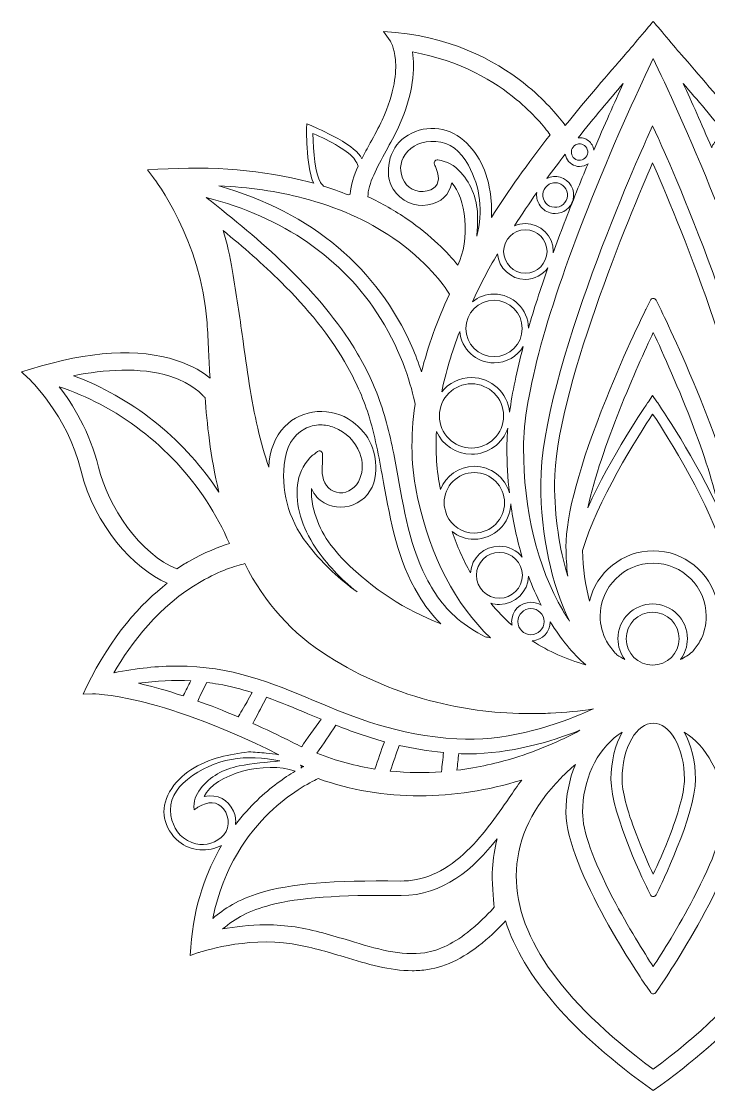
# Model space of a CAD drawing. Header units: millimetres. Extents: x -1177 to 2110, y 103 to 651.
# Drawn here: x 127 to 472, y 114 to 651 of the extents above; entities that cross this region are included whole.
import ezdxf

# ---------------------------------------------------------------- set-up
doc = ezdxf.new("R2010")
doc.units = ezdxf.units.MM
doc.header["$MEASUREMENT"] = 0
doc.layers.add('Layer 4', color=7, linetype='Continuous')

msp = doc.modelspace()

# ---------------------------------------------------------------- linework, layer by layer
at = {"layer": 'Layer 4', "lineweight": 0}
for points, knots in [([(756.96, 476.45), (727.37, 485.61), (702.66, 487.08), (683.51, 480.82), (675.34, 478.14), (669.95, 474.57), (666.73, 471.85), (667, 476.55), (667.22, 481.08), (667.43, 485.42), (667.68, 490.5), (667.91, 495.3), (668.2, 499.67), (670.95, 541.2), (694.85, 572.25), (695.09, 572.56), (695.09, 572.56), (698.23, 576.57), (698.23, 576.57), (698.23, 576.57), (692.93, 576.9), (692.93, 576.9), (665.16, 578.62), (639.71, 576.5), (617.28, 570.59), (616.34, 570.35), (615.4, 570.09), (614.46, 569.83), (615.95, 573.1), (616.78, 578.5), (616.93, 585.92), (617.06, 592.06), (616.67, 597.35), (616.62, 597.93), (616.62, 597.93), (616.44, 600.28), (616.44, 600.28), (616.44, 600.28), (614.31, 599.26), (614.31, 599.26), (613.79, 599.01), (609.02, 596.7), (603.76, 593.51), (596.74, 589.25), (592.27, 585.51), (590.48, 582.39), (590.46, 582.36), (590.44, 582.32), (590.42, 582.28), (589.08, 584.92), (587.63, 587.55), (586.19, 590.17), (584.11, 593.95), (581.96, 597.87), (580.25, 601.6), (573.78, 615.75), (573.03, 625.86), (573.55, 631.86), (574.11, 638.27), (576.18, 641.44), (576.19, 641.45), (576.19, 641.45), (579.53, 646.24), (579.53, 646.24), (579.53, 646.24), (573.45, 645.66), (573.45, 645.66), (541.93, 642.69), (519.82, 629.2), (506.83, 618.41), (497.36, 610.55), (491.29, 603.06), (488.24, 598.84), (477.15, 612.69), (466.59, 624.82), (458.05, 634.63), (454.02, 639.27), (444.1, 651.24), (444.02, 651.14), (443.94, 651.24), (434.03, 639.27), (429.99, 634.63), (421.46, 624.82), (410.9, 612.69), (399.81, 598.84), (396.75, 603.06), (390.68, 610.55), (381.22, 618.41), (368.22, 629.2), (346.12, 642.69), (314.59, 645.66), (314.59, 645.66), (308.52, 646.24), (308.52, 646.24), (308.52, 646.24), (311.86, 641.45), (311.86, 641.45), (311.86, 641.44), (313.94, 638.27), (314.49, 631.86), (315.01, 625.86), (314.27, 615.75), (307.79, 601.6), (306.08, 597.87), (303.93, 593.95), (301.85, 590.17), (300.4, 587.53), (298.93, 584.86), (297.59, 582.2), (297.35, 582.62), (297.11, 583.03), (296.84, 583.44), (294.86, 586.44), (290.18, 589.92), (282.92, 593.76), (277.5, 596.63), (272.59, 598.66), (272.05, 598.88), (272.05, 598.88), (269.87, 599.77), (269.87, 599.77), (269.87, 599.77), (269.83, 597.41), (269.83, 597.41), (269.81, 596.83), (269.73, 591.54), (270.22, 585.4), (270.79, 578.3), (271.87, 573.09), (273.44, 569.87), (272.55, 570.12), (271.66, 570.36), (270.76, 570.59), (248.34, 576.5), (222.89, 578.62), (195.12, 576.9), (195.12, 576.9), (189.82, 576.57), (189.82, 576.57), (189.82, 576.57), (192.95, 572.56), (192.95, 572.56), (193.19, 572.25), (217.09, 541.2), (219.84, 499.67), (220.13, 495.3), (220.36, 490.5), (220.61, 485.42), (220.82, 481.08), (221.04, 476.55), (221.31, 471.85), (218.09, 474.57), (212.7, 478.14), (204.53, 480.82), (185.39, 487.08), (160.68, 485.61), (131.09, 476.45), (131.09, 476.45), (126.52, 475.04), (126.52, 475.04), (126.52, 475.04), (129.97, 471.9), (129.97, 471.9), (130.16, 471.72), (149.51, 453.76), (156.52, 425.22), (163.23, 397.87), (182.98, 376.09), (199.84, 368.78), (186.7, 358.62), (171.64, 342.45), (159.48, 317.03), (159.48, 317.03), (157.57, 313.03), (157.57, 313.03), (157.57, 313.03), (162.25, 313.18), (162.25, 313.18), (162.32, 313.18), (170.27, 313.35), (186.03, 309.53), (200.21, 306.08), (223.74, 298.62), (255.9, 282.6), (253.8, 283.01), (251.66, 283.25), (249.56, 283.45), (246.61, 283.72), (243.64, 283.86), (240.69, 284.12), (235.86, 283.31), (231, 282.69), (226.37, 281.4), (215.7, 278.43), (206.46, 273.36), (200.96, 263.9), (195.94, 255.27), (197.82, 245.63), (205.64, 238.93), (211.2, 234.16), (220.86, 233.53), (227.13, 237.05), (219.53, 224.12), (213.28, 207.31), (211.61, 185.94), (211.61, 185.94), (211.28, 181.71), (211.28, 181.71), (211.28, 181.71), (215.54, 183.18), (215.54, 183.18), (215.77, 183.26), (239.25, 191.2), (262.56, 187.55), (271.55, 186.14), (280.24, 183.52), (288.64, 180.98), (300.39, 177.44), (311.6, 174.05), (322.93, 174.05), (325.51, 174.05), (328.11, 174.23), (330.71, 174.62), (340.15, 176.04), (349.98, 181.05), (359.94, 189.52), (364.34, 193.26), (367.73, 196.82), (369.79, 199.12), (378.54, 171.35), (403.38, 142.75), (443.99, 113.78), (443.99, 113.78), (444.02, 113.82), (444.02, 113.82), (444.02, 113.82), (444.05, 113.78), (444.05, 113.78), (484.67, 142.75), (509.51, 171.35), (518.25, 199.12), (520.31, 196.82), (523.71, 193.26), (528.1, 189.52), (538.06, 181.05), (547.9, 176.04), (557.33, 174.62), (559.94, 174.23), (562.53, 174.05), (565.12, 174.05), (576.44, 174.05), (587.66, 177.44), (599.41, 180.98), (607.81, 183.52), (616.49, 186.14), (625.49, 187.55), (648.8, 191.2), (672.28, 183.26), (672.51, 183.18), (672.51, 183.18), (676.76, 181.71), (676.76, 181.71), (676.76, 181.71), (676.43, 185.94), (676.43, 185.94), (674.79, 206.97), (668.71, 223.59), (661.28, 236.44), (667.52, 233.62), (676.34, 234.46), (681.55, 238.93), (689.37, 245.63), (691.26, 255.27), (686.24, 263.9), (680.73, 273.36), (671.49, 278.43), (660.82, 281.4), (656.19, 282.69), (651.34, 283.31), (646.51, 284.12), (643.56, 283.86), (640.58, 283.72), (637.63, 283.45), (635.98, 283.29), (634.29, 283.11), (632.62, 282.84), (664.54, 298.7), (687.9, 306.1), (702.02, 309.53), (717.77, 313.35), (725.73, 313.18), (725.8, 313.18), (725.8, 313.18), (730.48, 313.03), (730.48, 313.03), (730.48, 313.03), (728.56, 317.03), (728.56, 317.03), (716.4, 342.45), (701.34, 358.62), (688.2, 368.78), (705.07, 376.09), (724.82, 397.87), (731.53, 425.22), (738.53, 453.76), (757.89, 471.72), (758.08, 471.9), (758.08, 471.9), (761.52, 475.04), (761.52, 475.04), (761.52, 475.04), (756.96, 476.45), (756.96, 476.45)], [0, 0, 0, 0, 1, 1, 1, 2, 2, 2, 3, 3, 3, 4, 4, 4, 5, 5, 5, 6, 6, 6, 7, 7, 7, 8, 8, 8, 9, 9, 9, 10, 10, 10, 11, 11, 11, 12, 12, 12, 13, 13, 13, 14, 14, 14, 15, 15, 15, 16, 16, 16, 17, 17, 17, 18, 18, 18, 19, 19, 19, 20, 20, 20, 21, 21, 21, 22, 22, 22, 23, 23, 23, 24, 24, 24, 25, 25, 25, 26, 26, 26, 27, 27, 27, 28, 28, 28, 29, 29, 29, 30, 30, 30, 31, 31, 31, 32, 32, 32, 33, 33, 33, 34, 34, 34, 35, 35, 35, 36, 36, 36, 37, 37, 37, 38, 38, 38, 39, 39, 39, 40, 40, 40, 41, 41, 41, 42, 42, 42, 43, 43, 43, 44, 44, 44, 45, 45, 45, 46, 46, 46, 47, 47, 47, 48, 48, 48, 49, 49, 49, 50, 50, 50, 51, 51, 51, 52, 52, 52, 53, 53, 53, 54, 54, 54, 55, 55, 55, 56, 56, 56, 57, 57, 57, 58, 58, 58, 59, 59, 59, 60, 60, 60, 61, 61, 61, 62, 62, 62, 63, 63, 63, 64, 64, 64, 65, 65, 65, 66, 66, 66, 67, 67, 67, 68, 68, 68, 69, 69, 69, 70, 70, 70, 71, 71, 71, 72, 72, 72, 73, 73, 73, 74, 74, 74, 75, 75, 75, 76, 76, 76, 77, 77, 77, 78, 78, 78, 79, 79, 79, 80, 80, 80, 81, 81, 81, 82, 82, 82, 83, 83, 83, 84, 84, 84, 85, 85, 85, 86, 86, 86, 87, 87, 87, 88, 88, 88, 89, 89, 89, 90, 90, 90, 91, 91, 91, 92, 92, 92, 93, 93, 93, 94, 94, 94, 95, 95, 95, 96, 96, 96, 97, 97, 97, 98, 98, 98, 99, 99, 99, 100, 100, 100, 101, 101, 101, 102, 102, 102, 103, 103, 103, 104, 104, 104, 104]), ([(309.78, 586.16), (311.93, 590.07), (314.16, 594.12), (316, 598.15), (323.89, 615.37), (324.33, 627.89), (323, 635.87), (347.39, 631.63), (364.78, 620.66), (375.18, 612.06), (383.7, 605.01), (389.31, 598.19), (392.2, 594.25), (380.82, 579.67), (371.13, 566.02), (362.72, 552.7), (362.8, 555.33), (362.81, 557.99), (362.61, 560.62), (361.57, 574.1), (357.06, 584.16), (348.82, 591.36), (344.55, 595.08), (339.52, 597.19), (334.24, 597.46), (329, 597.72), (323.77, 596.15), (319.11, 592.92), (311.19, 587.43), (308.41, 574.77), (313.4, 566.87), (317.12, 560.98), (324.26, 557.72), (330.75, 558.95), (337.49, 560.22), (341.61, 564.07), (342.81, 570.15), (346.28, 566.27), (348.67, 559.63), (349.37, 551.7), (350.11, 543.2), (348.79, 534.81), (345.81, 528.71), (340.74, 534.97), (332.53, 543.53), (320.43, 551.82), (314.33, 555.99), (307.68, 559.79), (300.63, 563.11), (300.67, 569.59), (305.3, 578.01), (309.78, 586.16)], [0, 0, 0, 0, 1, 1, 1, 2, 2, 2, 3, 3, 3, 4, 4, 4, 5, 5, 5, 6, 6, 6, 7, 7, 7, 8, 8, 8, 9, 9, 9, 10, 10, 10, 11, 11, 11, 12, 12, 12, 13, 13, 13, 14, 14, 14, 15, 15, 15, 16, 16, 16, 17, 17, 17, 17]), ([(444.02, 632.61), (450.01, 620.05), (462.5, 593.17), (474.85, 562.43), (497.33, 506.45), (509.21, 463.01), (509.21, 436.81), (509.21, 405.92), (502.2, 376.94), (489.47, 355.21), (487.7, 352.18), (485.85, 349.36), (483.93, 346.73), (493.84, 365.4), (499.95, 390.91), (499.95, 419), (499.95, 474.26), (448.77, 587.65), (446.59, 592.45), (446.59, 592.45), (443.73, 598.74), (443.73, 598.74), (443.73, 598.74), (440.87, 592.45), (440.87, 592.45), (438.69, 587.65), (387.51, 474.26), (387.51, 419), (387.51, 392.43), (392.98, 368.16), (401.96, 349.81), (400.8, 351.54), (399.67, 353.33), (398.57, 355.21), (385.84, 376.94), (378.83, 405.92), (378.83, 436.81), (378.83, 463.01), (390.71, 506.45), (413.2, 562.43), (425.55, 593.18), (438.04, 620.06), (444.02, 632.61)], [0, 0, 0, 0, 1, 1, 1, 2, 2, 2, 3, 3, 3, 4, 4, 4, 5, 5, 5, 6, 6, 6, 7, 7, 7, 8, 8, 8, 9, 9, 9, 10, 10, 10, 11, 11, 11, 12, 12, 12, 13, 13, 13, 14, 14, 14, 14]), ([(414.15, 586.55), (414.03, 587.44), (413.74, 588.3), (413.29, 589.11), (412.33, 590.79), (410.78, 592.01), (408.91, 592.52), (408.02, 592.77), (407.11, 592.84), (406.22, 592.74), (414.24, 602.81), (421.99, 611.94), (428.91, 619.95), (424.58, 610.52), (419.5, 599.13), (414.15, 586.55)], [0, 0, 0, 0, 1, 1, 1, 2, 2, 2, 3, 3, 3, 4, 4, 4, 5, 5, 5, 5]), ([(481.95, 592.6), (480.81, 592.86), (479.59, 592.86), (478.38, 592.52), (476.52, 592.01), (474.96, 590.79), (474.01, 589.11), (473.75, 588.66), (473.55, 588.18), (473.4, 587.7), (468.24, 599.82), (463.33, 610.81), (459.13, 619.95), (466.08, 611.91), (473.88, 602.72), (481.95, 592.6)], [0, 0, 0, 0, 1, 1, 1, 2, 2, 2, 3, 3, 3, 4, 4, 4, 5, 5, 5, 5]), ([(276.88, 570.31), (274.18, 574.42), (273.14, 585.49), (273.05, 594.93), (281.69, 591.11), (291.44, 585.77), (294.14, 581.66), (294.82, 580.63), (295.36, 579.55), (295.78, 578.46), (293.6, 573.69), (292, 568.97), (291.71, 564.44), (291.38, 564.28), (291.03, 564.15), (290.68, 564.03), (286.68, 565.63), (282.57, 567.09), (278.34, 568.41), (277.82, 569), (277.33, 569.63), (276.88, 570.31)], [0, 0, 0, 0, 1, 1, 1, 2, 2, 2, 3, 3, 3, 4, 4, 4, 5, 5, 5, 6, 6, 6, 7, 7, 7, 7]), ([(334.08, 579.41), (334.26, 578.98), (334.42, 578.64), (334.54, 578.35), (334.76, 577.86), (334.9, 577.54), (335.02, 577.23), (337.06, 571.94), (336.15, 568.47), (332.23, 566.64), (327.46, 564.41), (321.25, 566.28), (318.95, 570.64), (316.33, 575.6), (316.47, 580.2), (319.38, 584.29), (322.78, 589.09), (327.96, 591.29), (334.78, 590.83), (341.77, 590.36), (347.13, 586.47), (351.17, 578.93), (357.24, 567.61), (358.62, 555.88), (355.34, 543.24), (355.6, 546.15), (355.78, 549.09), (355.79, 552.05), (355.8, 561.24), (352.94, 569.08), (347.3, 575.36), (344.06, 578.96), (340.38, 580.93), (335.72, 581.58), (335.65, 581.59), (335.58, 581.59), (335.51, 581.59), (335.03, 581.59), (334.56, 581.36), (334.27, 580.97), (333.93, 580.52), (333.85, 579.92), (334.08, 579.41)], [0, 0, 0, 0, 1, 1, 1, 2, 2, 2, 3, 3, 3, 4, 4, 4, 5, 5, 5, 6, 6, 6, 7, 7, 7, 8, 8, 8, 9, 9, 9, 10, 10, 10, 11, 11, 11, 12, 12, 12, 13, 13, 13, 14, 14, 14, 14]), ([(404.95, 589.12), (405.58, 589.48), (406.27, 589.66), (406.97, 589.66), (407.34, 589.66), (407.71, 589.61), (408.08, 589.51), (409.14, 589.22), (410.02, 588.53), (410.57, 587.57), (411.11, 586.61), (411.25, 585.5), (410.95, 584.44), (410.34, 582.25), (408.07, 580.96), (405.88, 581.56), (403.69, 582.17), (402.4, 584.45), (403.01, 586.64), (403.3, 587.7), (403.99, 588.58), (404.95, 589.12)], [0, 0, 0, 0, 1, 1, 1, 2, 2, 2, 3, 3, 3, 4, 4, 4, 5, 5, 5, 6, 6, 6, 7, 7, 7, 7]), ([(386.64, 559.37), (387.86, 557.21), (389.86, 555.65), (392.25, 554.98), (393.08, 554.75), (393.92, 554.65), (394.74, 554.65), (398.82, 554.65), (402.57, 557.35), (403.71, 561.47), (405.08, 566.42), (402.17, 571.56), (397.22, 572.93), (394.99, 573.55), (392.66, 573.32), (390.6, 572.3), (393.67, 576.51), (396.74, 580.6), (399.8, 584.56), (400.18, 581.78), (402.17, 579.35), (405.04, 578.55), (405.69, 578.37), (406.34, 578.29), (406.98, 578.29), (408.54, 578.29), (410.04, 578.8), (411.27, 579.7), (409.35, 575.11), (407.41, 570.39), (405.48, 565.57), (401.18, 554.86), (397.27, 544.65), (393.75, 534.94), (393.77, 535.16), (393.77, 535.38), (393.77, 535.61), (393.77, 543.34), (387.48, 549.63), (379.75, 549.63), (377.84, 549.63), (376.01, 549.24), (374.35, 548.55), (377.99, 554.25), (381.73, 559.8), (385.51, 565.19), (385.24, 563.19), (385.62, 561.16), (386.64, 559.37)], [0, 0, 0, 0, 1, 1, 1, 2, 2, 2, 3, 3, 3, 4, 4, 4, 5, 5, 5, 6, 6, 6, 7, 7, 7, 8, 8, 8, 9, 9, 9, 10, 10, 10, 11, 11, 11, 12, 12, 12, 13, 13, 13, 14, 14, 14, 15, 15, 15, 16, 16, 16, 16]), ([(467.73, 461.41), (458, 485.64), (448.17, 505.6), (447.76, 506.44), (447.76, 506.44), (445.42, 511.15), (445.42, 511.15), (445.16, 511.68), (444.62, 512.02), (444.02, 512.02), (443.43, 512.02), (442.88, 511.68), (442.62, 511.15), (442.62, 511.15), (440.29, 506.44), (440.29, 506.44), (440.19, 506.24), (430.19, 486.01), (420.31, 461.41), (406.94, 428.13), (400.17, 403.11), (400.17, 387.06), (400.17, 382.09), (400.47, 377.19), (401.06, 372.43), (396.85, 386.13), (394.43, 402.05), (394.43, 419), (394.43, 463.87), (432.82, 555.08), (443.73, 580.09), (454.64, 555.08), (493.03, 463.87), (493.03, 419), (493.03, 403.34), (490.97, 388.57), (487.33, 375.61), (487.69, 379.36), (487.88, 383.19), (487.88, 387.06), (487.88, 403.11), (481.1, 428.13), (467.73, 461.41)], [0, 0, 0, 0, 1, 1, 1, 2, 2, 2, 3, 3, 3, 4, 4, 4, 5, 5, 5, 6, 6, 6, 7, 7, 7, 8, 8, 8, 9, 9, 9, 10, 10, 10, 11, 11, 11, 12, 12, 12, 13, 13, 13, 14, 14, 14, 14]), ([(391.69, 569.34), (392.63, 569.88), (393.68, 570.15), (394.73, 570.15), (395.28, 570.15), (395.84, 570.07), (396.39, 569.92), (399.68, 569.01), (401.61, 565.6), (400.7, 562.31), (399.79, 559.02), (396.38, 557.09), (393.09, 558), (391.5, 558.44), (390.17, 559.47), (389.36, 560.91), (388.54, 562.35), (388.34, 564.02), (388.78, 565.61), (388.78, 565.61), (388.78, 565.61), (388.78, 565.61), (389.22, 567.2), (390.25, 568.53), (391.69, 569.34)], [0, 0, 0, 0, 1, 1, 1, 2, 2, 2, 3, 3, 3, 4, 4, 4, 5, 5, 5, 6, 6, 6, 7, 7, 7, 8, 8, 8, 8]), ([(268.13, 562.38), (285.1, 557.94), (300.25, 551.23), (313.16, 542.45), (330.28, 530.8), (338.83, 518.58), (341.57, 514.15), (335.4, 500.77), (330.71, 487.65), (327.57, 475.04), (326.16, 479.37), (324.52, 483.66), (322.68, 487.86), (314.16, 507.27), (301.7, 524.01), (285.66, 537.6), (269.16, 551.59), (249.05, 561.98), (225.74, 568.59), (240.89, 567.87), (255.1, 565.79), (268.13, 562.38)], [0, 0, 0, 0, 1, 1, 1, 2, 2, 2, 3, 3, 3, 4, 4, 4, 5, 5, 5, 6, 6, 6, 7, 7, 7, 7]), ([(325.58, 411.87), (332.22, 381.86), (344.53, 358.18), (362.22, 341.4), (361.34, 341.56), (360.47, 341.73), (359.6, 341.91), (354.68, 344.45), (349.96, 347.35), (345.69, 350.96), (338.04, 357.42), (332.45, 366.05), (328.3, 375.08), (319.79, 393.63), (317.52, 414.12), (313.61, 433.95), (311.56, 444.33), (308.98, 454.6), (305.11, 464.47), (301.82, 472.86), (297.64, 480.89), (292.82, 488.51), (274, 518.21), (246.74, 541.07), (219.43, 562.75), (238.75, 557.75), (255.89, 550.14), (270.46, 540.07), (285.27, 529.84), (297.56, 517.02), (306.99, 501.97), (318.11, 484.22), (322.62, 467.37), (324.34, 458.75), (321.93, 442.25), (322.34, 426.48), (325.58, 411.87)], [0, 0, 0, 0, 1, 1, 1, 2, 2, 2, 3, 3, 3, 4, 4, 4, 5, 5, 5, 6, 6, 6, 7, 7, 7, 8, 8, 8, 9, 9, 9, 10, 10, 10, 11, 11, 11, 12, 12, 12, 12]), ([(289.09, 379.91), (280.54, 388.37), (275.29, 397.41), (273.04, 407.57), (272.31, 410.82), (272.08, 413.68), (272.35, 416.38), (273.82, 412.9), (275.76, 410.82), (278.74, 409.23), (284.02, 406.4), (290.03, 406.4), (295.24, 409.23), (300.53, 412.1), (304, 417.51), (304.52, 423.71), (305.46, 434.72), (301.49, 443.63), (292.73, 450.2), (282.71, 457.71), (267.2, 456.53), (258.85, 447.61), (253.88, 442.32), (251.28, 435.73), (250.82, 427.2), (246.69, 439.52), (243.48, 453.29), (241.05, 469.1), (239.88, 476.68), (238.79, 484.37), (237.73, 491.82), (236.16, 502.89), (234.53, 514.33), (232.65, 525.56), (231.33, 533.43), (229.78, 540.13), (227.87, 546.14), (237.95, 537.86), (247.81, 529.31), (257.07, 520.11), (269.96, 507.3), (281.81, 493.21), (290.62, 477.25), (295.05, 469.22), (298.75, 460.75), (301.4, 451.96), (304.6, 441.33), (306.54, 430.38), (308.49, 419.47), (311.97, 400.06), (315.73, 380.07), (326.03, 362.93), (329.2, 357.66), (332.92, 352.77), (337.23, 348.45), (319.43, 355.32), (303.31, 365.84), (289.09, 379.91)], [0, 0, 0, 0, 1, 1, 1, 2, 2, 2, 3, 3, 3, 4, 4, 4, 5, 5, 5, 6, 6, 6, 7, 7, 7, 8, 8, 8, 9, 9, 9, 10, 10, 10, 11, 11, 11, 12, 12, 12, 13, 13, 13, 14, 14, 14, 15, 15, 15, 16, 16, 16, 17, 17, 17, 18, 18, 18, 19, 19, 19, 19]), ([(379.75, 546.5), (385.76, 546.5), (390.65, 541.62), (390.65, 535.61), (390.65, 529.6), (385.76, 524.71), (379.75, 524.71), (373.74, 524.71), (368.85, 529.6), (368.85, 535.61), (368.85, 541.62), (373.74, 546.5), (379.75, 546.5)], [0, 0, 0, 0, 1, 1, 1, 2, 2, 2, 3, 3, 3, 4, 4, 4, 4]), ([(365.77, 534.47), (366.35, 527.27), (372.4, 521.58), (379.75, 521.58), (384.37, 521.58), (388.48, 523.83), (391.03, 527.29), (387.28, 516.56), (384.04, 506.49), (381.31, 497.07), (381.2, 506.53), (373.49, 514.18), (364.01, 514.18), (359.89, 514.18), (356.11, 512.73), (353.14, 510.32), (356.8, 518.2), (361.01, 526.25), (365.77, 534.47)], [0, 0, 0, 0, 1, 1, 1, 2, 2, 2, 3, 3, 3, 4, 4, 4, 5, 5, 5, 6, 6, 6, 6]), ([(378.19, 496.89), (378.19, 489.07), (371.83, 482.71), (364.01, 482.71), (356.2, 482.71), (349.84, 489.07), (349.84, 496.89), (349.84, 504.7), (356.2, 511.06), (364.01, 511.06), (371.83, 511.06), (378.19, 504.7), (378.19, 496.89)], [0, 0, 0, 0, 1, 1, 1, 2, 2, 2, 3, 3, 3, 4, 4, 4, 4]), ([(346.78, 495.43), (347.53, 486.57), (354.97, 479.59), (364.01, 479.59), (370.22, 479.59), (375.67, 482.88), (378.72, 487.8), (375.47, 475.57), (373.18, 464.59), (371.86, 454.88), (370.87, 464.59), (362.65, 472.19), (352.69, 472.19), (346.66, 472.19), (341.27, 469.4), (337.74, 465.06), (339.72, 474.84), (342.74, 484.97), (346.78, 495.43)], [0, 0, 0, 0, 1, 1, 1, 2, 2, 2, 3, 3, 3, 4, 4, 4, 5, 5, 5, 6, 6, 6, 6]), ([(445.88, 460.05), (445.88, 460.05), (443.73, 463.19), (443.73, 463.19), (443.73, 463.19), (441.58, 460.05), (441.58, 460.05), (440.47, 458.44), (422.61, 432.18), (411.09, 406.79), (417.84, 437.2), (436, 477.8), (444.02, 494.93), (448.92, 484.48), (456.98, 466.6), (464.28, 447.27), (470.71, 430.23), (475.12, 415.86), (477.49, 404.27), (466.05, 430.41), (447.02, 458.38), (445.88, 460.05)], [0, 0, 0, 0, 1, 1, 1, 2, 2, 2, 3, 3, 3, 4, 4, 4, 5, 5, 5, 6, 6, 6, 7, 7, 7, 7]), ([(201.15, 472.84), (212.98, 469.09), (217.8, 463.04), (217.83, 463.01), (218.1, 462.64), (218.44, 462.35), (218.82, 462.13), (219.73, 449.79), (221.45, 432.49), (225.81, 414.6), (225.36, 415.29), (224.9, 415.98), (224.44, 416.66), (207.13, 442.22), (181.67, 462.31), (152.75, 473.13), (167.95, 476.19), (185.97, 477.66), (201.15, 472.84)], [0, 0, 0, 0, 1, 1, 1, 2, 2, 2, 3, 3, 3, 4, 4, 4, 5, 5, 5, 6, 6, 6, 6]), ([(336.55, 452.92), (336.55, 461.82), (343.79, 469.06), (352.69, 469.06), (361.59, 469.06), (368.83, 461.82), (368.83, 452.92), (368.83, 444.02), (361.59, 436.78), (352.69, 436.78), (343.79, 436.78), (336.55, 444.02), (336.55, 452.92)], [0, 0, 0, 0, 1, 1, 1, 2, 2, 2, 3, 3, 3, 4, 4, 4, 4]), ([(165.24, 427.19), (160.87, 445.01), (152.19, 458.91), (145.53, 467.57), (152.63, 465.2), (159.55, 462.29), (166.15, 458.78), (194.91, 443.53), (218.22, 418.68), (231.06, 388.73), (225.64, 387.08), (218.59, 384.34), (210.7, 379.82), (208.72, 378.68), (206.7, 377.43), (204.71, 376.11), (186.39, 382.89), (170.02, 407.72), (165.24, 427.19)], [0, 0, 0, 0, 1, 1, 1, 2, 2, 2, 3, 3, 3, 4, 4, 4, 5, 5, 5, 6, 6, 6, 6]), ([(444.02, 385.12), (428.49, 385.12), (415.41, 374.26), (412, 359.73), (409.85, 367.67), (408.66, 376.34), (408.52, 385.25), (415.04, 409.09), (436.78, 443.32), (443.73, 453.88), (450.88, 443.01), (473.7, 407.07), (479.47, 383.18), (479.19, 375.01), (478.03, 367.05), (476.05, 359.73), (472.64, 374.26), (459.56, 385.12), (444.02, 385.12)], [0, 0, 0, 0, 1, 1, 1, 2, 2, 2, 3, 3, 3, 4, 4, 4, 5, 5, 5, 6, 6, 6, 6]), ([(276.99, 435.17), (276.45, 435.43), (275.81, 435.36), (275.34, 434.99), (275.34, 434.99), (274.49, 434.33), (274.49, 434.33), (274.27, 434.15), (274.02, 433.98), (273.75, 433.78), (273.06, 433.3), (272.21, 432.69), (271.5, 431.89), (267.89, 427.86), (265.81, 423.31), (265.29, 418.36), (264.19, 407.79), (267.21, 397.37), (274.5, 386.5), (279.91, 378.45), (286.75, 371.17), (295.22, 364.47), (286.46, 370.78), (278.59, 378.18), (271.76, 386.54), (261.5, 399.11), (257.07, 413.18), (258.57, 428.37), (259.45, 437.26), (262.82, 443.16), (268.87, 446.43), (271.31, 447.75), (274.02, 448.41), (276.82, 448.41), (279.08, 448.41), (281.4, 447.98), (283.7, 447.11), (289.58, 444.89), (294.4, 440.04), (296.59, 434.14), (298.24, 429.68), (298.25, 425.53), (296.63, 421.43), (294.83, 416.87), (290.72, 414), (286.39, 414.3), (282.18, 414.59), (278.79, 417.87), (277.94, 422.46), (277.57, 424.5), (277.66, 426.75), (277.76, 429.13), (277.81, 430.28), (277.86, 431.47), (277.86, 432.69), (277.86, 432.69), (277.86, 433.76), (277.86, 433.76), (277.86, 434.36), (277.52, 434.91), (276.99, 435.17)], [0, 0, 0, 0, 1, 1, 1, 2, 2, 2, 3, 3, 3, 4, 4, 4, 5, 5, 5, 6, 6, 6, 7, 7, 7, 8, 8, 8, 9, 9, 9, 10, 10, 10, 11, 11, 11, 12, 12, 12, 13, 13, 13, 14, 14, 14, 15, 15, 15, 16, 16, 16, 17, 17, 17, 18, 18, 18, 19, 19, 19, 20, 20, 20, 20]), ([(335.1, 445.09), (338.11, 438.36), (344.86, 433.66), (352.69, 433.66), (361.17, 433.66), (368.39, 439.17), (370.95, 446.8), (370.65, 443.27), (370.5, 439.94), (370.5, 436.81), (370.5, 429.18), (370.92, 421.67), (371.72, 414.32), (369.52, 421.98), (362.46, 427.6), (354.11, 427.6), (346.36, 427.6), (339.73, 422.76), (337.05, 415.95), (335.16, 425.22), (334.51, 434.94), (335.1, 445.09)], [0, 0, 0, 0, 1, 1, 1, 2, 2, 2, 3, 3, 3, 4, 4, 4, 5, 5, 5, 6, 6, 6, 7, 7, 7, 7]), ([(338.99, 407.73), (338.94, 408.23), (338.91, 408.75), (338.91, 409.27), (338.91, 417.65), (345.73, 424.47), (354.11, 424.47), (362.49, 424.47), (369.31, 417.65), (369.31, 409.27), (369.31, 400.89), (362.49, 394.07), (354.11, 394.07), (348, 394.07), (342.73, 397.69), (340.32, 402.89), (339.85, 404.48), (339.41, 406.09), (338.99, 407.73)], [0, 0, 0, 0, 1, 1, 1, 2, 2, 2, 3, 3, 3, 4, 4, 4, 5, 5, 5, 6, 6, 6, 6]), ([(366.72, 387.47), (359.07, 387.47), (352.78, 381.58), (352.13, 374.09), (348.6, 380.42), (345.53, 387.32), (342.92, 394.78), (346.02, 392.38), (349.9, 390.94), (354.11, 390.94), (364.02, 390.94), (372.12, 398.86), (372.42, 408.7), (373.71, 399.4), (375.64, 390.43), (378.18, 381.94), (375.49, 385.31), (371.36, 387.47), (366.72, 387.47)], [0, 0, 0, 0, 1, 1, 1, 2, 2, 2, 3, 3, 3, 4, 4, 4, 5, 5, 5, 6, 6, 6, 6]), ([(355.19, 372.82), (355.19, 379.18), (360.37, 384.35), (366.72, 384.35), (373.08, 384.35), (378.25, 379.18), (378.25, 372.82), (378.25, 366.46), (373.08, 361.29), (366.72, 361.29), (360.37, 361.29), (355.19, 366.46), (355.19, 372.82)], [0, 0, 0, 0, 1, 1, 1, 2, 2, 2, 3, 3, 3, 4, 4, 4, 4]), ([(216.86, 369.73), (226.27, 375.13), (234.26, 377.59), (238.78, 378.66), (248.86, 358.75), (262.57, 343.51), (280.68, 332.09), (297.41, 321.53), (315.71, 313.76), (335.06, 308.98), (350.38, 305.19), (366.35, 303.28), (382.54, 303.28), (385.79, 303.28), (389.1, 303.36), (392.35, 303.51), (399.64, 303.86), (406.86, 304.58), (413.93, 305.65), (411.89, 304.73), (409.85, 303.85), (407.8, 303), (392.15, 296.53), (368.59, 289.12), (345.32, 290.55), (315.13, 292.4), (293.89, 301.31), (273.35, 309.92), (252.34, 318.73), (232.18, 327.19), (204.68, 327.19), (195.14, 327.19), (184.71, 326.17), (173.05, 323.79), (181.51, 338.59), (195.63, 357.56), (216.86, 369.73)], [0, 0, 0, 0, 1, 1, 1, 2, 2, 2, 3, 3, 3, 4, 4, 4, 5, 5, 5, 6, 6, 6, 7, 7, 7, 8, 8, 8, 9, 9, 9, 10, 10, 10, 11, 11, 11, 12, 12, 12, 12]), ([(457.69, 330.45), (459.89, 333.37), (461.2, 337.01), (461.2, 340.94), (461.2, 350.58), (453.36, 358.41), (443.73, 358.41), (434.1, 358.41), (426.26, 350.58), (426.26, 340.94), (426.26, 337.01), (427.57, 333.37), (429.77, 330.45), (428.39, 331.15), (427.05, 331.96), (425.76, 332.86), (425.46, 333.14), (425.16, 333.43), (424.87, 333.74), (423.37, 335.49), (421.91, 337.48), (420.54, 339.65), (418.47, 343.49), (417.38, 347.84), (417.38, 352.23), (417.38, 366.92), (429.33, 378.87), (444.02, 378.87), (458.71, 378.87), (470.66, 366.92), (470.66, 352.23), (470.66, 347.84), (469.57, 343.49), (467.5, 339.64), (466.28, 337.72), (465, 335.94), (463.68, 334.34), (461.79, 332.82), (459.79, 331.52), (457.69, 330.45)], [0, 0, 0, 0, 1, 1, 1, 2, 2, 2, 3, 3, 3, 4, 4, 4, 5, 5, 5, 6, 6, 6, 7, 7, 7, 8, 8, 8, 9, 9, 9, 10, 10, 10, 11, 11, 11, 12, 12, 12, 13, 13, 13, 13]), ([(382.58, 359.24), (377.23, 359.24), (372.88, 354.89), (372.88, 349.54), (372.88, 348.9), (372.94, 348.27), (373.06, 347.67), (369.26, 351.04), (365.71, 354.76), (362.42, 358.81), (363.78, 358.39), (365.23, 358.16), (366.72, 358.16), (374.65, 358.16), (381.13, 364.5), (381.37, 372.38), (383.25, 367.28), (385.36, 362.41), (387.7, 357.78), (386.21, 358.7), (384.46, 359.24), (382.58, 359.24)], [0, 0, 0, 0, 1, 1, 1, 2, 2, 2, 3, 3, 3, 4, 4, 4, 5, 5, 5, 6, 6, 6, 7, 7, 7, 7]), ([(376, 349.54), (376, 353.16), (378.95, 356.11), (382.58, 356.11), (386.21, 356.11), (389.16, 353.16), (389.16, 349.54), (389.16, 345.91), (386.21, 342.96), (382.58, 342.96), (378.95, 342.96), (376, 345.91), (376, 349.54)], [0, 0, 0, 0, 1, 1, 1, 2, 2, 2, 3, 3, 3, 4, 4, 4, 4]), ([(392.28, 349.49), (397.58, 340.74), (403.55, 333.5), (410.09, 327.88), (400.33, 330.53), (391.34, 334.55), (383.26, 339.86), (388.28, 340.21), (392.26, 344.39), (392.28, 349.49)], [0, 0, 0, 0, 1, 1, 1, 2, 2, 2, 3, 3, 3, 3]), ([(443.73, 327.64), (436.39, 327.64), (430.42, 333.61), (430.42, 340.94), (430.42, 348.28), (436.39, 354.25), (443.73, 354.25), (451.07, 354.25), (457.03, 348.28), (457.03, 340.94), (457.03, 333.61), (451.07, 327.64), (443.73, 327.64)], [0, 0, 0, 0, 1, 1, 1, 2, 2, 2, 3, 3, 3, 4, 4, 4, 4]), ([(185.35, 318.53), (194.52, 319.81), (203.14, 320.2), (211.59, 319.71), (210.39, 317.3), (209.19, 314.89), (207.99, 312.48), (207.91, 312.39), (207.82, 312.29), (207.74, 312.19), (199.83, 314.82), (193.15, 316.67), (187.77, 317.96), (186.96, 318.16), (186.16, 318.35), (185.35, 318.53)], [0, 0, 0, 0, 1, 1, 1, 2, 2, 2, 3, 3, 3, 4, 4, 4, 5, 5, 5, 5]), ([(215.19, 309.61), (215.69, 310.67), (216.11, 311.75), (216.56, 312.65), (216.56, 312.65), (219.71, 318.96), (219.71, 318.96), (221.65, 318.72), (223.6, 318.43), (225.55, 318.09), (231.43, 317.06), (237.01, 315.63), (242.43, 313.94), (241.59, 312.35), (240.75, 310.75), (239.91, 309.15), (238.89, 307.21), (236.07, 302.74), (235.39, 301.65), (228.05, 304.78), (221.31, 307.41), (215.19, 309.61)], [0, 0, 0, 0, 1, 1, 1, 2, 2, 2, 3, 3, 3, 4, 4, 4, 5, 5, 5, 6, 6, 6, 7, 7, 7, 7]), ([(243.54, 299.71), (245.61, 303.64), (247.67, 307.56), (249.74, 311.49), (256.71, 308.99), (263.53, 306.14), (270.53, 303.2), (272.73, 302.28), (274.93, 301.36), (277.15, 300.44), (274.07, 296.15), (269.58, 290.27), (267.43, 286.61), (265.82, 287.35), (264.21, 288.12), (262.6, 288.94), (255.63, 292.46), (249.05, 295.58), (242.84, 298.37), (243.08, 298.82), (243.31, 299.28), (243.54, 299.71)], [0, 0, 0, 0, 1, 1, 1, 2, 2, 2, 3, 3, 3, 4, 4, 4, 5, 5, 5, 6, 6, 6, 7, 7, 7, 7]), ([(284.47, 297.47), (292.16, 294.43), (300.18, 291.56), (308.91, 289.18), (307.33, 284.6), (305.74, 280.02), (304.16, 275.44), (294.7, 276.95), (284.93, 279.49), (275.01, 283.38), (278.23, 288.03), (281.38, 292.73), (284.47, 297.47)], [0, 0, 0, 0, 1, 1, 1, 2, 2, 2, 3, 3, 3, 4, 4, 4, 4]), ([(444.02, 298.52), (448.04, 298.52), (451.89, 295.7), (454.86, 290.58), (457.98, 285.19), (459.7, 278), (459.7, 270.34), (459.7, 264.42), (457.32, 255.15), (452.61, 242.78), (449.56, 234.75), (446.16, 227.15), (444.02, 222.54), (441.88, 227.15), (438.49, 234.74), (435.43, 242.78), (430.73, 255.15), (428.34, 264.42), (428.34, 270.34), (428.34, 278), (430.06, 285.19), (433.19, 290.58), (436.16, 295.7), (440, 298.52), (444.02, 298.52)], [0, 0, 0, 0, 1, 1, 1, 2, 2, 2, 3, 3, 3, 4, 4, 4, 5, 5, 5, 6, 6, 6, 7, 7, 7, 8, 8, 8, 8]), ([(346.3, 283.2), (347.92, 283.12), (349.57, 283.08), (351.23, 283.08), (372.23, 283.08), (392.72, 289.22), (407.19, 294.9), (396.76, 289.25), (385.76, 284.61), (374.43, 281.1), (366, 278.49), (356.19, 276.16), (345.39, 274.83), (345.69, 277.62), (345.99, 280.41), (346.3, 283.2)], [0, 0, 0, 0, 1, 1, 1, 2, 2, 2, 3, 3, 3, 4, 4, 4, 5, 5, 5, 5]), ([(426.4, 292.62), (427.09, 293.07), (427.78, 293.53), (428.47, 293.99), (424.86, 287.66), (422.79, 279.26), (422.79, 270.34), (422.79, 252.32), (440.85, 215.77), (441.62, 214.23), (441.62, 214.23), (442.62, 212.22), (442.62, 212.22), (442.89, 211.69), (443.43, 211.35), (444.02, 211.35), (444.61, 211.35), (445.16, 211.69), (445.42, 212.22), (445.42, 212.22), (446.42, 214.23), (446.42, 214.23), (447.19, 215.77), (465.25, 252.32), (465.25, 270.34), (465.25, 279.26), (463.19, 287.66), (459.57, 293.99), (460.25, 293.53), (460.94, 293.08), (461.63, 292.62), (472.68, 284.61), (479.54, 269.69), (479.54, 253.67), (479.54, 244.38), (474.4, 229.84), (464.26, 210.48), (456.77, 196.18), (448.34, 182.78), (444.02, 176.13), (439.7, 182.79), (431.27, 196.18), (423.79, 210.48), (413.64, 229.84), (408.5, 244.38), (408.5, 253.67), (408.5, 269.68), (415.36, 284.6), (426.4, 292.62)], [0, 0, 0, 0, 1, 1, 1, 2, 2, 2, 3, 3, 3, 4, 4, 4, 5, 5, 5, 6, 6, 6, 7, 7, 7, 8, 8, 8, 9, 9, 9, 10, 10, 10, 11, 11, 11, 12, 12, 12, 13, 13, 13, 14, 14, 14, 15, 15, 15, 16, 16, 16, 16]), ([(316.37, 287.32), (323.28, 285.76), (330.65, 284.52), (338.66, 283.76), (338.31, 280.53), (337.96, 277.3), (337.61, 274.07), (329.47, 273.48), (320.86, 273.51), (311.91, 274.43), (313.4, 278.73), (314.89, 283.02), (316.37, 287.32)], [0, 0, 0, 0, 1, 1, 1, 2, 2, 2, 3, 3, 3, 4, 4, 4, 4]), ([(212.2, 238.49), (205.93, 240.96), (202.71, 245.97), (201.67, 252), (200.37, 259.58), (204.13, 265.51), (209.95, 270.15), (223.68, 281.13), (239.71, 283.01), (256.44, 279.55), (249.91, 278.76), (242.8, 278.35), (235.92, 276.97), (228.07, 275.39), (221.25, 271.76), (216.46, 265.49), (214.2, 262.53), (212.91, 259.3), (213.33, 254.95), (214.31, 255.61), (214.77, 255.94), (215.25, 256.24), (220.5, 259.47), (224.92, 259.2), (228.02, 255.48), (231.71, 251.04), (231.17, 244.33), (226.9, 240.95), (222.53, 237.5), (217.5, 236.39), (212.2, 238.49)], [0, 0, 0, 0, 1, 1, 1, 2, 2, 2, 3, 3, 3, 4, 4, 4, 5, 5, 5, 6, 6, 6, 7, 7, 7, 8, 8, 8, 9, 9, 9, 10, 10, 10, 10]), ([(233.08, 254.23), (230.3, 260.16), (225.45, 262.84), (218.37, 261.65), (223.49, 272.96), (249.46, 279.87), (264.02, 274.28), (258.71, 271.13), (251.91, 266.4), (244.92, 259.67), (241.43, 256.31), (237.73, 252.26), (234.1, 247.48), (234.39, 249.77), (234.08, 252.11), (233.08, 254.23)], [0, 0, 0, 0, 1, 1, 1, 2, 2, 2, 3, 3, 3, 4, 4, 4, 5, 5, 5, 5]), ([(268.4, 276.74), (267.92, 276.49), (267.41, 276.21), (266.89, 275.92), (267.1, 276.15), (267.32, 276.37), (267.53, 276.6), (267.3, 276.89), (267.06, 277.15), (266.82, 277.42), (267.34, 277.19), (267.87, 276.96), (268.4, 276.74)], [0, 0, 0, 0, 1, 1, 1, 2, 2, 2, 3, 3, 3, 4, 4, 4, 4]), ([(444.02, 124.54), (396.7, 159.47), (373.57, 193.2), (375.28, 224.79), (376.16, 241.12), (383.68, 256.64), (397.62, 270.9), (399.9, 273.23), (402.33, 275.5), (404.88, 277.68), (401.78, 270.27), (400.17, 262.1), (400.17, 253.67), (400.17, 225.62), (438.93, 168.63), (440.58, 166.22), (440.58, 166.22), (442.73, 163.08), (442.73, 163.08), (443.02, 162.65), (443.51, 162.4), (444.02, 162.4), (444.54, 162.4), (445.02, 162.65), (445.31, 163.08), (445.31, 163.08), (447.46, 166.22), (447.46, 166.22), (449.11, 168.63), (487.88, 225.61), (487.88, 253.67), (487.88, 262.1), (486.26, 270.27), (483.16, 277.68), (485.72, 275.5), (488.15, 273.23), (490.42, 270.9), (504.36, 256.64), (511.88, 241.13), (512.76, 224.79), (514.47, 193.2), (491.34, 159.47), (444.02, 124.54)], [0, 0, 0, 0, 1, 1, 1, 2, 2, 2, 3, 3, 3, 4, 4, 4, 5, 5, 5, 6, 6, 6, 7, 7, 7, 8, 8, 8, 9, 9, 9, 10, 10, 10, 11, 11, 11, 12, 12, 12, 13, 13, 13, 14, 14, 14, 14]), ([(348.69, 232.66), (338.53, 223.41), (328.1, 218.97), (316.83, 219.13), (283.18, 219.58), (261.5, 217.76), (246.54, 213.22), (235.62, 209.91), (228.29, 205.08), (222.66, 200.35), (228, 226.52), (240.91, 243.57), (251.08, 253.42), (261.33, 263.34), (271.27, 268.6), (275.6, 270.61), (291.93, 264.86), (309.12, 261.95), (326.69, 261.95), (343.63, 261.95), (360.86, 264.62), (377.92, 269.88), (375.89, 267.15), (373.79, 264.1), (371.6, 260.94), (365.12, 251.56), (357.77, 240.92), (348.69, 232.66)], [0, 0, 0, 0, 1, 1, 1, 2, 2, 2, 3, 3, 3, 4, 4, 4, 5, 5, 5, 6, 6, 6, 7, 7, 7, 8, 8, 8, 9, 9, 9, 9]), ([(364.09, 205.99), (362.42, 204.04), (358.1, 199.25), (352.26, 194.53), (344.2, 188.03), (336.49, 184.18), (329.32, 183.11), (317.39, 181.31), (304.73, 185.13), (291.33, 189.18), (282.63, 191.8), (273.63, 194.52), (264.01, 196.03), (259.36, 196.75), (254.43, 197.12), (249.37, 197.12), (241.22, 197.12), (233.65, 196.16), (227.66, 195.05), (233.99, 200.34), (240.93, 204.3), (251.79, 207.11), (266.01, 210.79), (286.04, 212.25), (316.73, 211.83), (316.95, 211.83), (317.17, 211.83), (317.39, 211.83), (338.41, 211.83), (353.57, 225.22), (365.62, 240.32), (364.29, 235.41), (363.48, 230.42), (363.21, 225.4), (362.89, 219.58), (363.73, 209.77), (364.09, 205.99)], [0, 0, 0, 0, 1, 1, 1, 2, 2, 2, 3, 3, 3, 4, 4, 4, 5, 5, 5, 6, 6, 6, 7, 7, 7, 8, 8, 8, 9, 9, 9, 10, 10, 10, 11, 11, 11, 12, 12, 12, 12])]:
    msp.add_open_spline(points, degree=3, knots=knots, dxfattribs=at)

doc.saveas('drawing.dxf')
